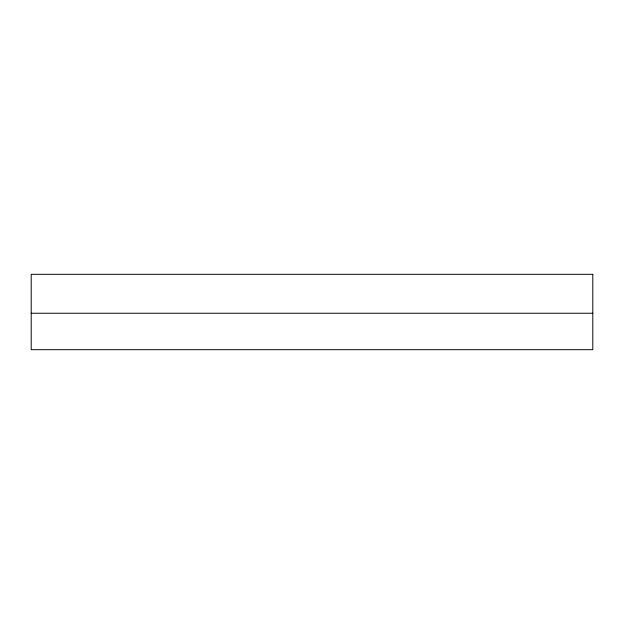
<?xml version="1.0" encoding="UTF-8"?>
<svg xmlns="http://www.w3.org/2000/svg" width="624" height="624" viewBox="0 0 624 624"><rect width="100%" height="100%" fill="white"/><g stroke="black" fill="none" stroke-linecap="round" stroke-linejoin="round"><path stroke-width="0.94" d="M31.2 313.24L592.8 313.24M592.8 274.318L31.2 274.318L31.2 349.682L592.8 349.682L592.8 274.318"/></g></svg>
